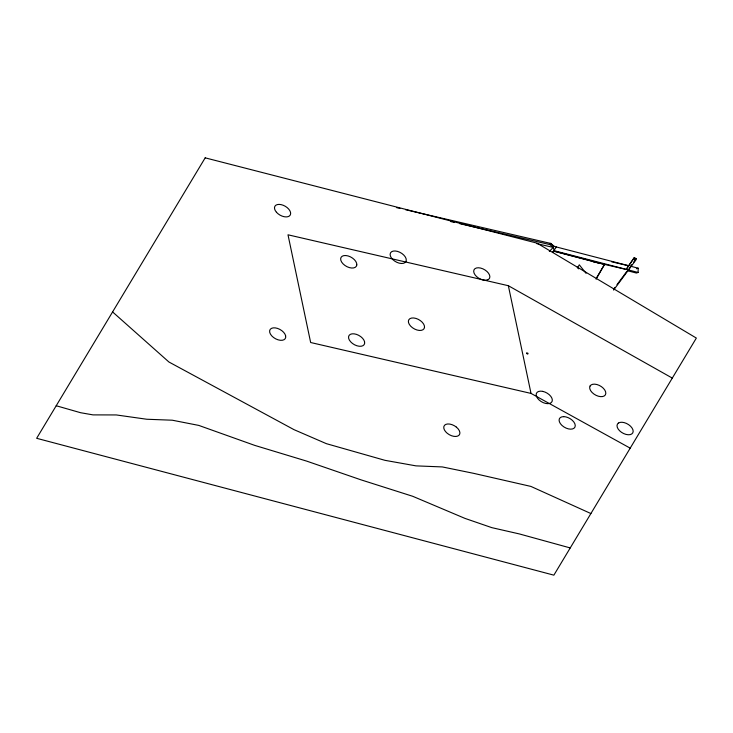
<?xml version="1.0" encoding="UTF-8"?>
<svg xmlns="http://www.w3.org/2000/svg" width="733" height="733" viewBox="0 0 733 733"><rect width="100%" height="100%" fill="white"/><g stroke="black" fill="none" stroke-linecap="round" stroke-linejoin="round"><path stroke-width="1.1" d="M627.815 270.807L636.381 273.033L638.131 272.465L638.159 268.177L630.646 266.226L628.502 269.973L593.07 261.736M405.496 209.702L550.914 243.484L553.983 246.261L553.278 247.433L549.897 244.602L550.208 243.319L553.946 246.251L556.374 246.966L628.52 265.685M628.502 269.973L626.678 268.736L634.357 257.53L636.18 258.758L635.63 260.343L613.603 290.085M553.36 247.342L554.24 250.713L552.645 252.326L556.374 246.966M577.604 267.765L579.29 264.815L586.052 273.327M596.076 279.181L604.542 264.402L554.111 251.126M627.219 267.802L634.357 257.53M596.415 278.1L604.542 264.402M613.613 289.233L614.96 287.409M616.984 284.67L623.059 276.469M623.471 275.901L626.733 271.503M630.646 266.226L631.873 264.567M633.715 262.075L636.18 258.758M549.31 251.446L553.552 247.149M636.4 268.736L638.159 268.177M672.298 378.091L508.354 285.714L287.996 234.798L310.655 342.513L531.022 393.419L630.197 448.156M396.599 207.641L399.934 208.41M450.822 221.595L454.167 222.374M459.728 223.666L549.897 244.602M536.556 243.548L553.278 247.433M611.698 261.828L628.41 265.712M554.24 250.713L638.131 272.465M553.708 251.162L599.75 263.294M570.237 547.936L519.404 533.945L491.834 527.65L464.979 518.396L412.706 496.287L360.938 479.822L306.623 461.103L254.718 445.38L198.79 425.415L172.292 420.211L146.792 419.249L116.29 414.942L93.018 414.887L80.557 412.706L56.212 405.743M590.899 513.549L530.903 486.419L473.573 473.326L442.32 466.93L415.996 465.867L384.99 460.333L326.377 443.667L293.997 429.657L168.911 362.001L112.589 311.928M633.807 259.115L635.63 260.343M577.247 267.151L578.594 268.855M508.354 285.714L531.022 393.419M356.797 264.934L356.366 266.226A8.833 5.14 29.8 0 1 343.099 263.898A8.833 5.14 29.8 0 1 345.857 255.542A8.833 5.14 29.8 0 1 356.797 264.934M526.688 353.086C527.448 355.734 529.382 352.454 526.688 353.086M590.102 385.961L589.68 387.253A8.833 5.14 29.8 0 0 600.62 396.635A8.833 5.14 29.8 0 0 603.369 388.288A8.833 5.14 29.8 0 0 590.102 385.961M205.185 157.842L36.65 438.297L553.873 575.158L696.35 338.069L537.032 243.136L205.185 157.842M405.835 261.681L404.891 262.671A8.833 5.14 29.8 0 1 391.266 257.75A8.833 5.14 29.8 0 1 397.378 251.355A8.833 5.14 29.8 0 1 405.835 261.681M618.405 423.069L617.461 424.059A8.833 5.14 29.8 0 0 625.918 434.385A8.833 5.14 29.8 0 0 632.029 427.99A8.833 5.14 29.8 0 0 618.405 423.069M487.069 280.079L485.301 280.29A8.833 5.14 29.8 0 1 473.692 271.357A8.833 5.14 29.8 0 1 485.081 270.019A8.833 5.14 29.8 0 1 487.069 280.079M563.65 416.637L561.89 416.848A8.833 5.14 29.8 0 0 563.869 426.908A8.833 5.14 29.8 0 0 575.258 425.571A8.833 5.14 29.8 0 0 563.65 416.637M542.722 391.367L540.725 391.147A8.833 5.14 29.8 0 0 539.149 400.035A8.833 5.14 29.8 0 0 552.086 401.455A8.833 5.14 29.8 0 0 542.722 391.367M456.357 427.11L454.478 425.809A8.833 5.14 29.8 0 0 443.786 428.054A8.833 5.14 29.8 0 0 455.972 436.456A8.833 5.14 29.8 0 0 456.357 427.11M364.548 341.688L363.88 340.066A8.833 5.14 29.8 0 0 354.057 333.836A8.833 5.14 29.8 0 0 348.67 338.399L349.339 340.02A8.833 5.14 29.8 0 0 359.152 346.251A8.833 5.14 29.8 0 0 364.548 341.688M285.613 335.723L284.954 334.101A8.833 5.14 29.8 0 0 271.412 328.393A8.833 5.14 29.8 0 0 275.709 338.857A8.833 5.14 29.8 0 0 285.613 335.723M424.508 327.358L424.389 325.846A8.833 5.14 29.8 0 0 411.717 318.03A8.833 5.14 29.8 0 0 412.514 327.77A8.833 5.14 29.8 0 0 424.508 327.358M276.46 212.258A8.833 5.14 29.8 0 0 290.204 215.108A8.833 5.14 29.8 0 0 281.051 204.617A8.833 5.14 29.8 0 0 276.46 212.258"/></g></svg>
